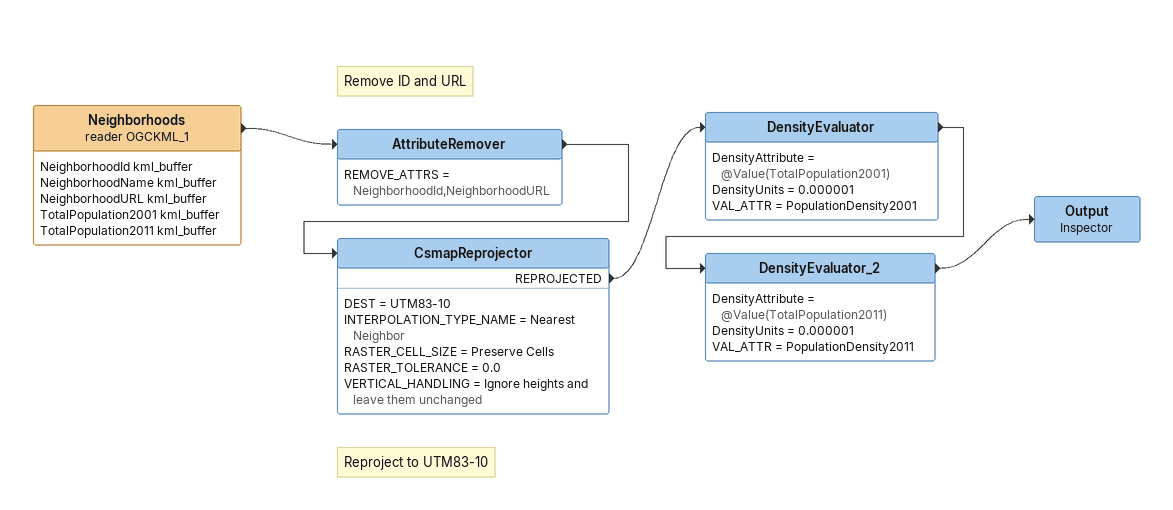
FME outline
Neighborhoods (reader OGCKML_1)
    attributes: NeighborhoodId kml_buffer, NeighborhoodName kml_buffer, NeighborhoodURL kml_buffer, TotalPopulation2001 kml_buffer, TotalPopulation2011 kml_buffer
    -> AttributeRemover
Note: Remove ID and URL
AttributeRemover
    REMOVE_ATTRS = NeighborhoodId,NeighborhoodURL
    -> CsmapReprojector
Note: Reproject to UTM83-10
CsmapReprojector
    DEST = UTM83-10
    INTERPOLATION_TYPE_NAME = Nearest Neighbor
    RASTER_CELL_SIZE = Preserve Cells
    RASTER_TOLERANCE = 0.0
    VERTICAL_HANDLING = Ignore heights and leave them unchanged
    REPROJECTED -> DensityEvaluator
DensityEvaluator
    DensityAttribute = @Value(TotalPopulation2001)
    DensityUnits = 0.000001
    VAL_ATTR = PopulationDensity2001
    -> DensityEvaluator_2
DensityEvaluator_2
    DensityAttribute = @Value(TotalPopulation2011)
    DensityUnits = 0.000001
    VAL_ATTR = PopulationDensity2011
    -> Output
Output: Inspector
